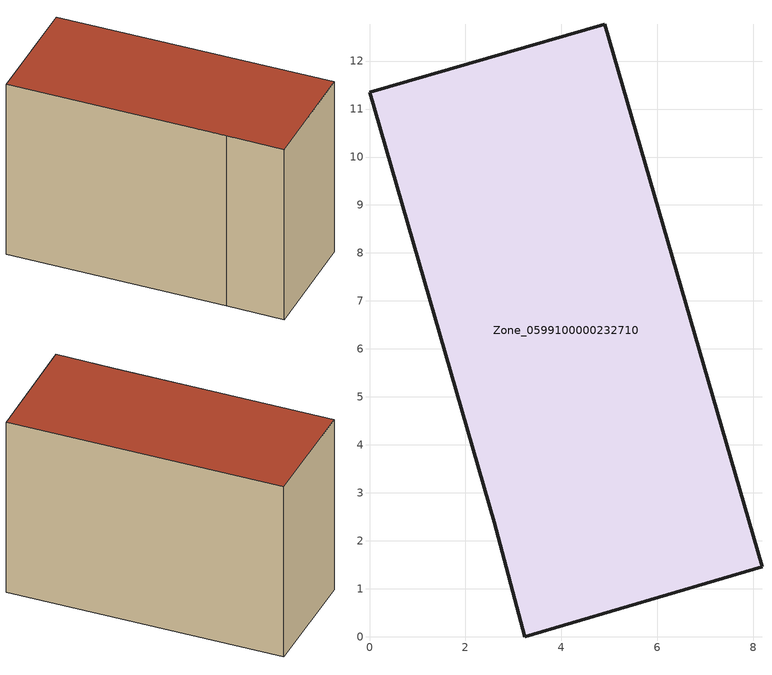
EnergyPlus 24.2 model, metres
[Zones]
Zone_0599100000232710
 floor ground (C_G): 3.23,0 2.6,2.39 0,11.35 4.9,12.77 8.18,1.46 z0
 wall outside (C_F): 2.6,2.39 3.23,0 8.18,1.46 4.9,12.77 0,11.35 2.6,2.39 z0:8.02
 roof outside (C_R): 8.18,1.46 4.9,12.77 0,11.35 2.6,2.39 3.23,0 z8.02
[BUILDING]
Pand.0599100000232710: North Axis=0; Terrain=City; Loads Convergence Tolerance Value=0.04; Temperature Convergence Tolerance Value=0.4; Solar Distribution=FullExterior; Maximum Number of Warmup Days=25; Minimum Number of Warmup Days=1
[Site:Location]
Rotterdam.The.Hague.AP_ZH_NLD Design_Conditions: Latitude=51.96; Longitude=4.45; Time Zone=1; Elevation=-4.5
[SITE:GROUNDTEMPERATURE:BUILDINGSURFACE]
18, 18, 18, 18, 18, 18, 18, 18, 18, 18, 18, 18
[MATERIAL] Thermal Absorptance=0.9; Solar Absorptance=0.7; Visible Absorptance=0.7
Name | Roughness | Thickness | Conductivity | Density | Specific Heat
G.TI.1975-1991 | MediumSmooth | 0.15 | 0.288461 | 540 | 1210
F.TI.1975-1991 | Rough | 0.3 | 0.230769 | 1920 | 840
R.TI.1975-1991 | MediumRough | 0.2 | 0.153846 | 1500 | 1000
[CONSTRUCTION]
C_G: G.TI.1975-1991
C_F: F.TI.1975-1991
C_R: R.TI.1975-1991
[ZONE]
Zone_0599100000232710: Type=1; Multiplier=1; Ceiling Height=Autocalculate; Volume=Autocalculate; Floor Area=autocalculate; Part of Total Floor Area=Yes
[ZONEINFILTRATION:DESIGNFLOWRATE]
Infil_Zone_0599100000232710: Zone or ZoneList or Space or SpaceList=Zone_0599100000232710; Schedule=AlwaysOn; Design Flow Rate Calculation Method=Flow/Area; Flow Rate per Floor Area=0.003; Constant Term Coefficient=1; Temperature Term Coefficient=0; Velocity Term Coefficient=0; Velocity Squared Term Coefficient=0
[HVACTEMPLATE:ZONE:IDEALLOADSAIRSYSTEM]
Zone_0599100000232710: Maximum Heating Supply Air Temperature=50; Minimum Cooling Supply Air Temperature=13; Maximum Heating Supply Air Humidity Ratio=0.0156; Minimum Cooling Supply Air Humidity Ratio=0.0077; Heating Limit=NoLimit; Cooling Limit=NoLimit; Dehumidification Control Type=ConstantSensibleHeatRatio; Cooling Sensible Heat Ratio=0.7; Dehumidification Setpoint=60; Humidification Control Type=None; Humidification Setpoint=30; Outdoor Air Method=None; Outdoor Air Flow Rate per Person=0.00944; Outdoor Air Flow Rate per Zone Floor Area=0; Outdoor Air Flow Rate per Zone=0; Demand Controlled Ventilation Type=None; Outdoor Air Economizer Type=NoEconomizer; Heat Recovery Type=None; Sensible Heat Recovery Effectiveness=0.7; Latent Heat Recovery Effectiveness=0.65
[ZONECONTROL:THERMOSTAT]
ThermostatControl_Zone_0599100000232710: Zone or ZoneList=Zone_0599100000232710; Control Type Schedule=DualSetpointControlType; Control 1=Thermostat_Zone_0599100000232710; Temperature Difference Between Cutout And Setpoint=0
[THERMOSTATSETPOINT:DUALSETPOINT]
Thermostat_Zone_0599100000232710: Heating Setpoint Temperature Schedule=HeatingSetpoint_Zone_0599100000232710; Cooling Setpoint Temperature Schedule=CoolingSetpoint_Zone_0599100000232710
[SCHEDULE:COMPACT]
HeatingSetpoint_Zone_0599100000232710: Through: 12/31, For: AllDays, Until: 24:00, 21
CoolingSetpoint_Zone_0599100000232710: Through: 12/31, For: AllDays, Until: 24:00, 24
DualSetpointControlType: Through: 12/31, For: AllDays, Until: 24:00, 4
AlwaysOn: Through: 12/31, For: AllDays, Until: 24:00, 1
